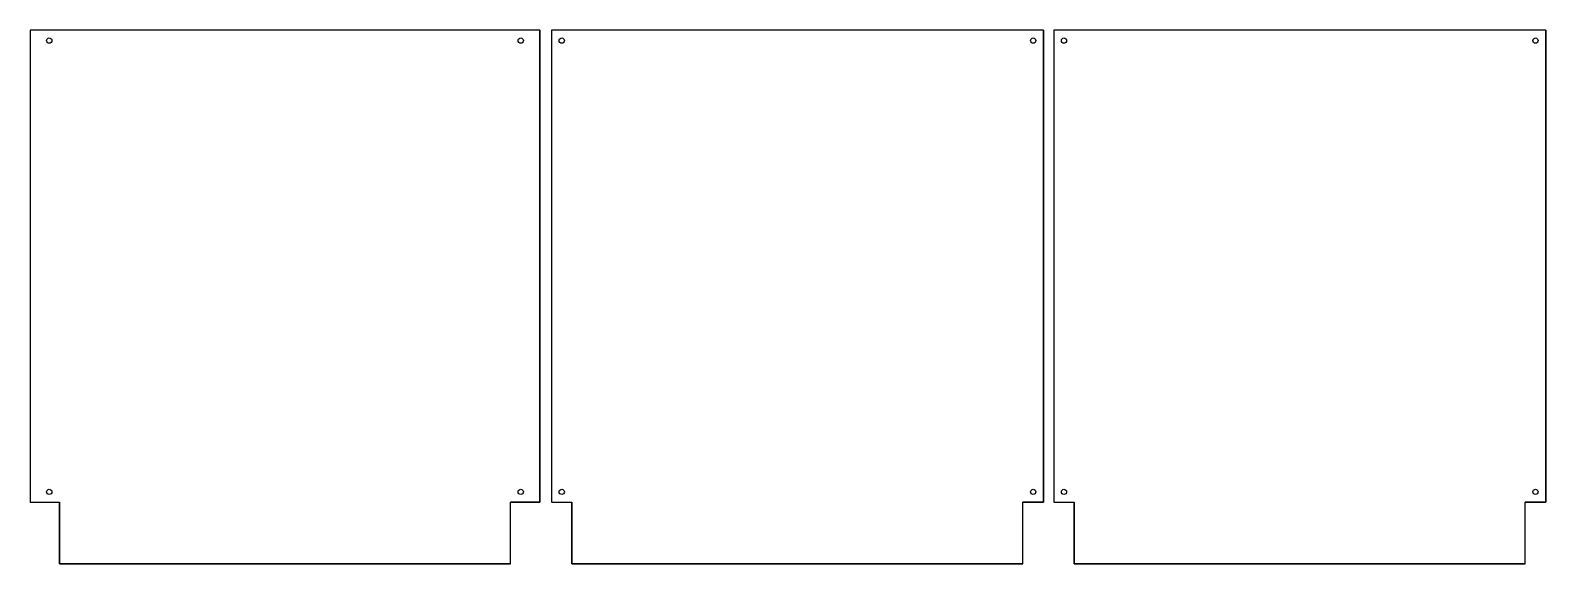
# Model space of a CAD drawing. Header units: inches. Extents: x -36.9 to 37, y -13 to 13.
import ezdxf

# ---------------------------------------------------------------- set-up
doc = ezdxf.new("R2010")
doc.units = ezdxf.units.IN
doc.header["$MEASUREMENT"] = 0

msp = doc.modelspace()

# ---------------------------------------------------------------- linework, layer by layer
at = {"color": 7, "linetype": 'Continuous'}
for p, q in [((-12.075, 13), (-36.925, 13)), ((-36.925, 13), (-36.925, -10)), ((-12.075, 13), (-12.075, -10)), ((12.5, 13), (-11.5, 13)), ((-11.5, 13), (-11.5, -10)), ((12.5, 13), (12.5, -10)), ((37, 13), (13, 13)), ((13, 13), (13, -10)), ((37, 13), (37, -10)), ((-36.925, -10), (-35.5, -10)), ((-35.5, -13), (-35.5, -10)), ((-13.5, -13), (-13.5, -10)), ((-12.075, -10), (-13.5, -10)), ((-11.5, -10), (-10.5, -10)), ((-10.5, -13), (-10.5, -10)), ((11.5, -13), (11.5, -10)), ((12.5, -10), (11.5, -10)), ((13, -10), (14, -10)), ((14, -13), (14, -10)), ((36, -13), (36, -10)), ((37, -10), (36, -10)), ((-13.5, -13), (-35.5, -13)), ((11.5, -13), (-10.5, -13)), ((36, -13), (14, -13))]:
    msp.add_line(p, q, dxfattribs=at)
at = {"color": 7, "linetype": 'Continuous', "lineweight": 25}
for p, q in [((-12.075, 13), (-36.925, 13)), ((-36.925, 13), (-36.925, -10)), ((-12.075, -10), (-12.075, 13)), ((-11.5, 13), (-11.5, -10)), ((12.5, 13), (-11.5, 13)), ((12.5, -10), (12.5, 13)), ((13, 13), (13, -10)), ((37, 13), (13, 13)), ((37, -10), (37, 13)), ((-36.925, -10), (-35.5, -10)), ((-35.5, -10), (-35.5, -13)), ((-13.5, -13), (-13.5, -10)), ((-13.5, -10), (-12.075, -10)), ((-11.5, -10), (-10.5, -10)), ((-10.5, -10), (-10.5, -13)), ((11.5, -10), (12.5, -10)), ((11.5, -13), (11.5, -10)), ((13, -10), (14, -10)), ((14, -10), (14, -13)), ((36, -13), (36, -10)), ((36, -10), (37, -10)), ((-35.5, -13), (-13.5, -13)), ((-10.5, -13), (11.5, -13)), ((14, -13), (36, -13))]:
    msp.add_line(p, q, dxfattribs=at)
at = {"color": 7, "linetype": 'Continuous'}
for centre in [(-36, 12.5), (-13, 12.5), (-11, 12.5), (12, 12.5), (13.5, 12.5), (36.5, 12.5), (-36, -9.5), (-13, -9.5), (-11, -9.5), (12, -9.5), (13.5, -9.5), (36.5, -9.5)]:
    msp.add_circle(centre, 0.128, dxfattribs=at)
at = {"color": 7, "linetype": 'Continuous', "lineweight": 25}
for centre in [(-36, 12.5), (-13, 12.5), (-11, 12.5), (12, 12.5), (13.5, 12.5), (36.5, 12.5), (-36, -9.5), (-13, -9.5), (-11, -9.5), (12, -9.5), (13.5, -9.5), (36.5, -9.5)]:
    msp.add_circle(centre, 0.128, dxfattribs=at)

doc.saveas('drawing.dxf')
